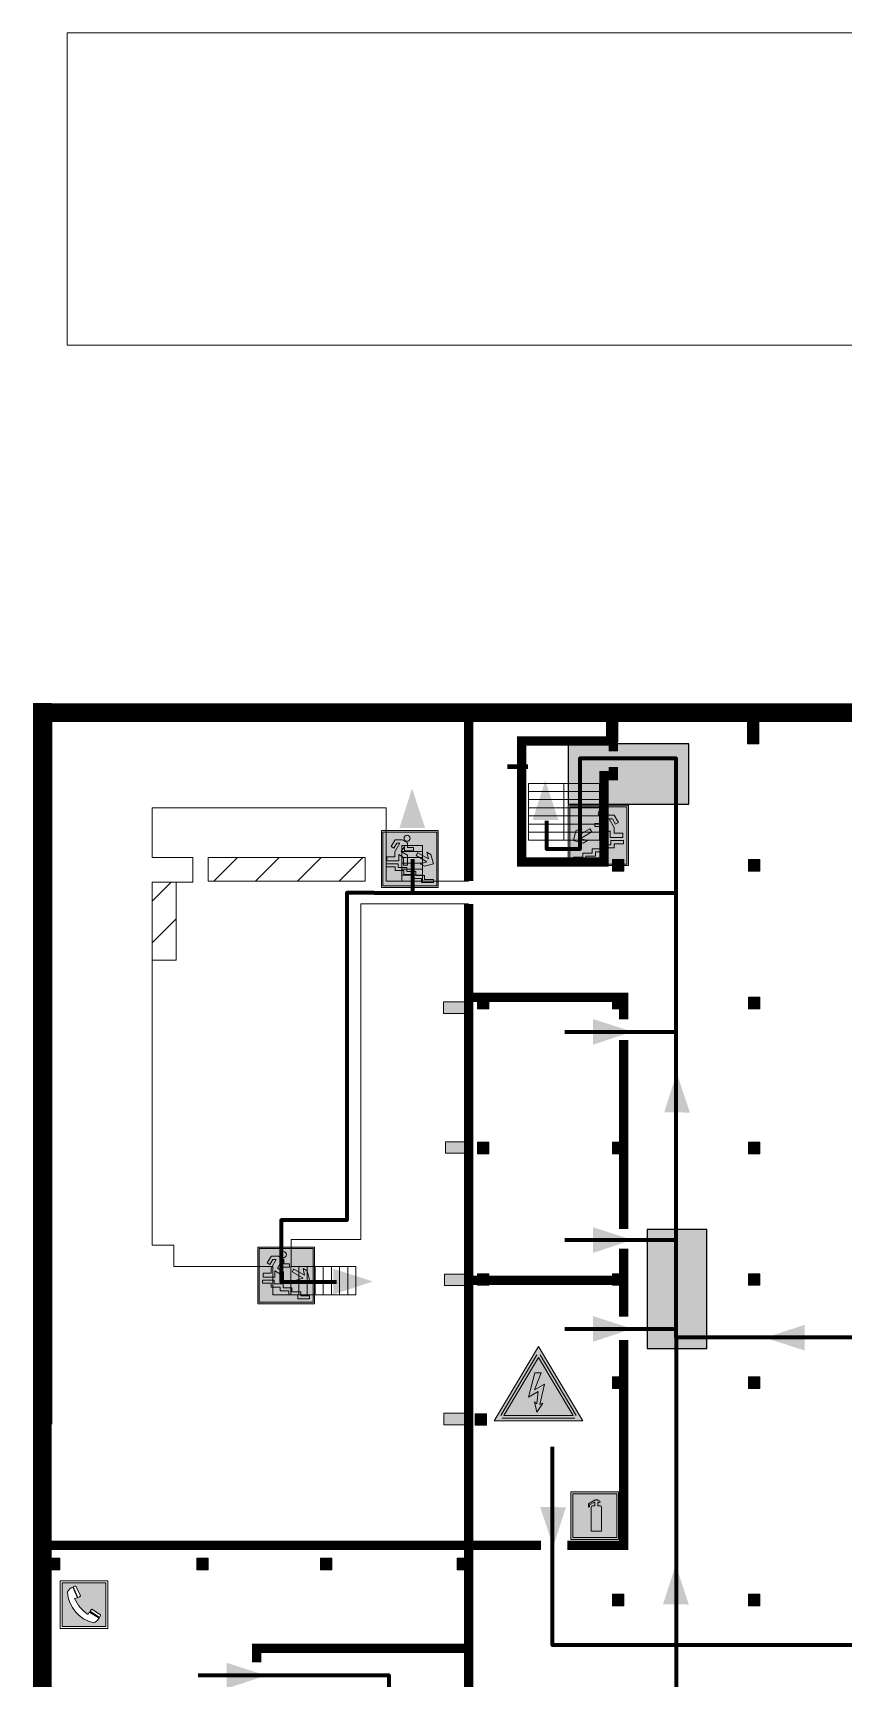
# Model space of a CAD drawing. Header units: millimetres. Extents: x 13810 to 67229, y 12374 to 21950.
# Drawn here: x 31038.7 to 31130.2, y 14346 to 14531.7 of the extents above; entities that cross this region are included whole.
import ezdxf

# ---------------------------------------------------------------- set-up
doc = ezdxf.new("R2010")
doc.units = ezdxf.units.MM
doc.layers.add('План_Штампы', color=7, linetype='Continuous')
picture_1 = doc.add_image_def('image1.jpg', size_in_pixel=(337, 105))

# ---------------------------------------------------------------- blocks, each defined once
blk = doc.blocks.new('A$C32E8229D')
at = {"true_color": 0xffffff}
blk.add_hatch(color=7, dxfattribs=at).paths.add_polyline_path([(0, 0), (0, -8), (16, -8), (16, 0)])
h = blk.add_hatch(color=126)
h.paths.add_polyline_path([(0.2, -0.2), (15.8, -0.2), (15.8, -7.8), (0.2, -7.8)])
h.paths.add_polyline_path([(13.49, -2.05), (12.08, -2.05), (11.37, -2.63, 0.162397), (11.29, -2.84), (11.29, -3.63), (10.35, -3.63), (10.35, -4.05), (11.68, -4.05), (11.68, -3.48), (12.26, -4.28), (11.29, -5.1), (11.29, -6.78), (11.85, -6.78), (11.85, -5.44), (12.8, -4.64), (12.8, -5.94), (14.46, -5.94), (14.46, -5.39), (13.45, -5.39), (13.45, -3.97), (12.46, -2.59), (13.15, -2.59), (13.69, -3.34), (14.18, -3)], flags=16)
h.paths.add_polyline_path([(10.74, -1.82, 1), (11.8, -1.82, 1)], flags=16)
h.paths.add_polyline_path([(9.39, -3.59), (5.99, -3.59), (6.56, -3.03), (5.91, -3.03), (5.1, -3.83), (5.91, -4.64), (6.56, -4.64), (5.99, -4.09), (9.39, -4.09)], flags=16)
h.paths.add_polyline_path([(4.29, -1.08), (1.72, -1.08), (1.72, -6.6), (4.29, -6.6)], flags=16)
at = {"color": 126}
blk.add_lwpolyline([(16, -8), (0, -8), (0, 0), (16, 0)], close=True, dxfattribs=at)
blk = doc.blocks.new('A$C3AD82952')
at = {"true_color": 0xf5f5ff}
h = blk.add_hatch(color=7, dxfattribs=at)
h.dxf.hatch_style = 1
h.paths.add_polyline_path([(8.21, 8.73, 0.414214), (7.89, 9.05), (7.22, 9.05), (7.22, 9.92), (7.59, 9.92, 1), (7.57, 10.36), (7.22, 10.36), (7.22, 10.6), (6.43, 10.6), (6.43, 10.36), (6.01, 10.36), (4.74, 9.59), (4.74, 8.69), (4.98, 8.73), (4.98, 9.26), (6.12, 9.91), (6.43, 9.91), (6.43, 9.05), (5.76, 9.05, 0.414214), (5.44, 8.73), (5.44, 2.2), (8.21, 2.2)], flags=0)
h.paths.add_polyline_path([(12.8, 12.8), (0, 12.8), (0, 0), (12.8, 0)])
h.paths.add_polyline_path([(0.51, 12.29), (12.29, 12.29), (12.29, 0.51), (0.51, 0.51)], flags=16)
h.paths.add_polyline_path([(4.74, 9.59), (6.01, 10.36), (6.43, 10.36), (6.43, 10.6), (7.22, 10.6), (7.22, 10.36), (7.59, 10.36, -0.94586), (7.59, 9.92), (7.22, 9.92), (7.22, 9.05), (7.89, 9.05, -0.414214), (8.21, 8.73), (8.21, 2.2), (5.44, 2.2), (5.44, 8.73, -0.414214), (5.76, 9.05), (6.43, 9.05), (6.43, 9.91), (6.12, 9.91), (4.98, 9.26), (4.98, 8.73), (4.74, 8.69)], flags=0)
h = blk.add_hatch(color=242)
h.dxf.hatch_style = 1
h.paths.add_polyline_path([(12.29, 12.29), (0.51, 12.29), (0.51, 0.51), (12.29, 0.51)])
h.paths.add_polyline_path([(4.74, 8.69), (4.74, 9.59), (6.01, 10.36), (6.43, 10.36), (6.43, 10.6), (7.22, 10.6), (7.22, 10.36), (7.59, 10.36, -0.94586), (7.59, 9.92), (7.22, 9.92), (7.22, 9.05), (7.89, 9.05, -0.414214), (8.21, 8.73), (8.21, 2.2), (5.44, 2.2), (5.44, 8.73, -0.414214), (5.76, 9.05), (6.43, 9.05), (6.43, 9.91), (6.12, 9.91), (4.98, 9.26), (4.98, 8.73)], flags=16)
h = blk.add_hatch(color=7, dxfattribs=at)
h.dxf.hatch_style = 1
h.paths.add_polyline_path([(8.21, 8.73, 0.414214), (7.89, 9.05), (7.22, 9.05), (7.22, 9.92), (7.59, 9.92, 1), (7.57, 10.36), (7.22, 10.36), (7.22, 10.6), (6.43, 10.6), (6.43, 10.36), (6.01, 10.36), (4.74, 9.59), (4.74, 8.69), (4.98, 8.73), (4.98, 9.26), (6.12, 9.91), (6.43, 9.91), (6.43, 9.05), (5.76, 9.05, 0.414214), (5.44, 8.73), (5.44, 2.2), (8.21, 2.2)])
at = {"color": 242, "lineweight": 5}
for p, q in [((0, 0), (0, 12.8)), ((0, 12.8), (12.8, 12.8)), ((6.01, 10.36), (4.74, 9.59)), ((4.74, 9.59), (4.74, 8.69)), ((4.98, 9.26), (6.12, 9.91)), ((4.98, 8.73), (4.98, 9.26)), ((5.76, 9.05), (6.43, 9.05)), ((6.01, 10.36), (6.43, 10.36)), ((6.12, 9.91), (6.43, 9.91)), ((7.22, 10.6), (6.43, 10.6)), ((6.43, 10.6), (6.43, 10.36)), ((6.43, 9.91), (6.43, 9.05)), ((7.22, 10.36), (7.22, 10.6)), ((7.59, 10.36), (7.22, 10.36)), ((7.22, 9.05), (7.22, 9.92)), ((7.59, 9.92), (7.22, 9.92)), ((7.89, 9.05), (7.22, 9.05)), ((12.8, 0), (12.8, 12.8)), ((4.74, 8.69), (4.98, 8.73)), ((5.44, 2.2), (5.44, 8.73)), ((8.21, 2.2), (8.21, 8.73)), ((0, 0), (12.8, 0)), ((5.44, 2.2), (8.21, 2.2))]:
    blk.add_line(p, q, dxfattribs=at)
blk.add_lwpolyline([(0.51, 12.29), (12.29, 12.29), (12.29, 0.51), (0.51, 0.51)], close=True, dxfattribs=at)
for centre, radius, start, end in [((5.76, 8.73), 0.32, 90, 180), ((7.58, 10.14), 0.223, 273.1875, 86.8125), ((7.89, 8.73), 0.32, 0, 90)]:
    blk.add_arc(centre, radius, start, end, dxfattribs=at)
blk = doc.blocks.new('A$C3E6D3DDE')
at = {"lineweight": 5}
h = blk.add_hatch(color=40, dxfattribs=at)
h.paths.add_polyline_path([(24.1, 1.45), (16.46, -11.35), (31.74, -11.35)])
h.paths.add_polyline_path([(24.09, -0.46), (30.03, -10.41), (18.14, -10.41)], flags=16)
h.paths.add_polyline_path([(24.54, -3.08), (23.41, -6.02), (25.13, -5.01), (24.33, -8.5), (24.82, -8.27), (23.79, -9.86), (23.4, -8.04), (23.8, -8.43), (24.04, -6.29), (22.39, -7.25), (23.44, -3.08)], flags=0)
h = blk.add_hatch(color=256, dxfattribs=at)
h.paths.add_polyline_path([(24.37, 0.03, 0.567511), (23.82, 0.03), (17.59, -10.4, 0.582454), (17.86, -10.88), (30.32, -10.88, 0.582149), (30.6, -10.4)])
h.paths.add_polyline_path([(24.09, -0.46), (18.14, -10.41), (30.03, -10.41)], flags=16)
h.paths.add_polyline_path([(24.54, -3.08), (23.41, -6.02), (25.13, -5.01), (24.33, -8.5), (24.82, -8.27), (23.79, -9.86), (23.4, -8.04), (23.8, -8.43), (24.04, -6.29), (22.39, -7.25), (23.44, -3.08)], flags=0)
h = blk.add_hatch(color=40, dxfattribs=at)
h.paths.add_polyline_path([(24.09, -0.46), (18.14, -10.41), (30.03, -10.41)])
h.paths.add_polyline_path([(24.82, -8.27), (23.79, -9.86), (23.4, -8.04), (23.8, -8.43), (24.04, -6.29), (22.39, -7.25), (23.44, -3.08), (24.54, -3.08), (23.41, -6.02), (25.13, -5.01), (24.33, -8.5)], flags=16)
at = {"color": 40, "lineweight": 5}
for p, q in [((16.46, -11.35), (24.1, 1.45)), ((24.1, 1.45), (31.74, -11.35))]:
    blk.add_line(p, q, dxfattribs=at)
at = {"lineweight": 5}
for p, q in [((17.59, -10.4), (23.82, 0.03)), ((24.37, 0.03), (30.6, -10.4)), ((18.14, -10.41), (24.09, -0.46)), ((24.09, -0.46), (30.03, -10.41)), ((23.44, -3.08), (22.39, -7.25)), ((23.41, -6.02), (24.54, -3.08)), ((25.13, -5.01), (23.41, -6.02)), ((24.54, -3.08), (23.44, -3.08)), ((24.33, -8.5), (25.13, -5.01)), ((22.39, -7.25), (24.04, -6.29)), ((23.8, -8.43), (23.4, -8.04)), ((23.4, -8.04), (23.79, -9.86)), ((23.79, -9.86), (24.82, -8.27)), ((24.04, -6.29), (23.8, -8.43)), ((24.82, -8.27), (24.33, -8.5)), ((17.86, -10.88), (30.32, -10.88)), ((18.14, -10.41), (30.03, -10.41))]:
    blk.add_line(p, q, dxfattribs=at)
at = {"color": 50, "lineweight": 5}
blk.add_line((31.74, -11.35), (16.46, -11.35), dxfattribs=at)
blk = doc.blocks.new('A$C456E1F9C')
at = {"lineweight": 5}
h = blk.add_hatch(color=242, dxfattribs=at)
h.paths.add_polyline_path([(0.51, -1.47), (0.51, -13.26), (12.29, -13.26), (12.29, -1.47)])
h.paths.add_polyline_path([(5.42, -4.95, -0.254479), (4.78, -5.4), (3.52, -2.53, -0.209735), (4.23, -2.4)], flags=16)
h.paths.add_polyline_path([(8.53, -8.6), (10.87, -10.17), (10.54, -10.76), (8.03, -9.13, -0.192251)], flags=16)
h.paths.add_polyline_path([(4.61, -5.49, 0.005518), (3.87, -5.72, 0.128647), (7.49, -10.01, 0.00809), (7.83, -9.33), (10.47, -10.97, -0.16736), (8.99, -12.25, -0.327862), (1.95, -3.95, -0.166952), (3.36, -2.62)], flags=16)
at = {"color": 242, "lineweight": 5}
for p, q in [((0, -13.77), (0, -0.97)), ((12.8, -0.97), (0, -0.97)), ((4.61, -5.49), (3.36, -2.62)), ((3.52, -2.53), (4.78, -5.4)), ((4.23, -2.4), (5.42, -4.95)), ((12.8, -13.77), (12.8, -0.97)), ((10.81, -10.12), (8.53, -8.6)), ((7.83, -9.33), (10.47, -10.97)), ((8.03, -9.13), (10.54, -10.76)), ((10.54, -10.76), (10.8, -10.3)), ((10.8, -10.3), (10.81, -10.12)), ((0, -13.77), (12.8, -13.77))]:
    blk.add_line(p, q, dxfattribs=at)
blk.add_lwpolyline([(0.51, -1.47), (12.29, -1.47), (12.29, -13.26), (0.51, -13.26)], close=True, dxfattribs=at)
for centre, radius, start, end in [((4.59, -5.34), 2.99, 114.2845, 152.1974), ((11.12, -3.31), 9.19, 183.9915, 256.6009), ((4.02, -3.27), 0.891, 76.3284, 123.7092), ((14.98, -39.1), 35.17, 107.1487, 108.4135), ((13.86, -0.94), 11.08, 205.5536, 234.8762), ((4.68, -4.59), 0.824, 276.9621, 334.0723), ((8.94, -9.5), 0.989, 114.4092, 157.9388), ((-13.31, 0.8), 23.44, 332.5487, 334.4027), ((7.87, -9.46), 3, 291.9291, 329.9329)]:
    blk.add_arc(centre, radius, start, end, dxfattribs=at)
blk = doc.blocks.new('A$C7B4425F7')
at = {"true_color": 0xffffff}
blk.add_hatch(color=7, dxfattribs=at).paths.add_polyline_path([(0, 0), (-16, 0), (-16, -8), (0, -8)])
h = blk.add_hatch(color=126)
h.paths.add_polyline_path([(-0.2, -0.2), (-15.8, -0.2), (-15.8, -7.8), (-0.2, -7.8)])
h.paths.add_polyline_path([(-11.76, -2.03), (-11.76, -3.66), (-11.17, -3.66, -0.568275), (-11.17, -6.18), (-12.58, -6.18), (-12.58, -2.03)], flags=16)
h.paths.add_polyline_path([(-13.33, -4.12, -0.495768), (-13.59, -6.18), (-15.03, -6.18), (-15.03, -2.03), (-13.59, -2.03, -0.487973)], flags=16)
h.paths.add_polyline_path([(-10.25, -2.03), (-9.48, -2.03), (-9.48, -6.18), (-10.25, -6.18)], flags=16)
h.paths.add_polyline_path([(-13.84, -3.69), (-14.24, -3.69), (-14.24, -3.03), (-13.9, -3.03, -0.692621)], flags=0)
h.paths.add_polyline_path([(-9.15, -2.03), (-8.4, -2.03), (-8.04, -3.07), (-7.68, -2.03), (-6.93, -2.03), (-7.64, -4.1), (-6.93, -6.18), (-7.68, -6.18), (-8.04, -5.14), (-8.4, -6.18), (-9.15, -6.18), (-8.44, -4.1)], flags=16)
h.paths.add_polyline_path([(-11.76, -4.46), (-11.42, -4.46, -0.692621), (-11.36, -5.12), (-11.76, -5.12)], flags=0)
h.paths.add_polyline_path([(-13.9, -5.2), (-14.24, -5.2), (-14.24, -4.55), (-13.84, -4.55, -0.708038)], flags=0)
edge = h.paths.add_edge_path(flags=16)
edge.add_ellipse((-5.51, -4.08), major_axis=(0, 2.05), ratio=0.586184, start_angle=0, end_angle=360)
edge = h.paths.add_edge_path(flags=0)
edge.add_ellipse((-5.51, -4.08), major_axis=(0, 1.14), ratio=0.454828, start_angle=0, end_angle=360)
h.paths.add_polyline_path([(-4.13, -4.96, 0.377264), (-3.48, -4.52, 0.0555), (-3.16, -2.03), (-1.66, -2.03), (-1.66, -4.96), (-0.96, -4.96), (-0.96, -7.01), (-1.75, -7.01), (-1.75, -6.18), (-3.3, -6.18), (-3.3, -7.02), (-4.13, -7.02)], flags=16)
h.paths.add_polyline_path([(-2.73, -2.91), (-2.28, -2.91), (-2.28, -4.96), (-3.05, -4.96, 0.079136)], flags=0)
at = {"color": 126}
blk.add_lwpolyline([(-16, -8), (0, -8), (0, 0), (-16, 0)], close=True, dxfattribs=at)
blk = doc.blocks.new('вниз 3')
at = {"lineweight": 0, "true_color": 0xffffff}
h = blk.add_hatch(color=7, dxfattribs=at)
h.dxf.hatch_style = 1
h.paths.add_polyline_path([(40997.5, -4475.69), (40997.25, -4475.28), (40995.76, -4476.15), (40995.97, -4475.23), (40995.39, -4475.56), (40995.05, -4476.83), (40996.33, -4477.17), (40996.91, -4476.83), (40996, -4476.55)], flags=0)
h.paths.add_polyline_path([(40999.81, -4473.95), (41000.22, -4473.95), (41000.64, -4474.67), (41001.03, -4474.43), (41000.46, -4473.49), (41000.42, -4473.49), (40999.43, -4473.49), (40998.68, -4473.92), (40998.68, -4474.57), (40997.88, -4474.57), (40997.88, -4475), (40999.14, -4475), (40999.14, -4474.43), (40999.14, -4474.38), (40999.59, -4475.15), (40998.72, -4475.67), (40998.72, -4477.06), (40999.24, -4477.06), (40999.24, -4475.96), (40999.95, -4475.56), (40999.95, -4476.43), (41001.61, -4476.43), (41001.61, -4475.88), (41000.47, -4475.88), (41000.47, -4475.12)], flags=0)
h.paths.add_polyline_path([(40999.2, -4473.24, 1), (40998.35, -4473.24, 1)], flags=0)
h.paths.add_polyline_path([(41000.46, -4477.26), (41001.69, -4477.26), (41001.69, -4476.84), (41000.03, -4476.84), (41000.03, -4477.39), (40998.78, -4477.39), (40998.78, -4477.95), (40997.53, -4477.95), (40997.53, -4478.5), (40996.29, -4478.5), (40996.29, -4479.06), (40995.05, -4479.06), (40995.05, -4479.48), (40995.29, -4479.48), (40996.72, -4479.48), (40996.72, -4478.92), (40997.97, -4478.92), (40997.97, -4478.36), (40999.2, -4478.36), (40999.2, -4477.81), (41000.46, -4477.81)], flags=0)
h.paths.add_polyline_path([(41002.37, -4472.17), (40994.37, -4472.17), (40994.37, -4480.17), (41002.37, -4480.17)])
h.paths.add_polyline_path([(41002.16, -4479.96), (40994.57, -4479.96), (40994.57, -4472.37), (41002.16, -4472.37)], flags=16)
h.paths.add_polyline_path([(41001.61, -4475.88), (41001.61, -4476.43), (40999.95, -4476.43), (40999.95, -4475.56), (40999.24, -4475.96), (40999.24, -4477.06), (40998.72, -4477.06), (40998.72, -4475.67), (40999.59, -4475.15), (40999.14, -4474.38), (40999.14, -4474.43), (40999.14, -4475), (40997.88, -4475), (40997.88, -4474.57), (40998.68, -4474.57), (40998.68, -4473.92), (40999.43, -4473.49), (41000.42, -4473.49), (41000.46, -4473.49), (41001.03, -4474.43), (41000.64, -4474.67), (41000.22, -4473.95), (40999.81, -4473.95), (41000.47, -4475.12), (41000.47, -4475.88)], flags=0)
h.paths.add_polyline_path([(41001.69, -4476.84), (41001.69, -4477.26), (41000.46, -4477.26), (41000.46, -4477.81), (40999.2, -4477.81), (40999.2, -4478.36), (40997.97, -4478.36), (40997.97, -4478.92), (40996.72, -4478.92), (40996.72, -4479.48), (40995.05, -4479.48), (40995.05, -4479.06), (40996.29, -4479.06), (40996.29, -4478.5), (40997.53, -4478.5), (40997.53, -4477.95), (40998.78, -4477.95), (40998.78, -4477.39), (41000.03, -4477.39), (41000.03, -4476.84)], flags=0)
h.paths.add_polyline_path([(40998.35, -4473.24, -1), (40999.2, -4473.24, -1)], flags=0)
h.paths.add_polyline_path([(40997.5, -4475.69), (40996, -4476.55), (40996.91, -4476.83), (40996.33, -4477.17), (40995.05, -4476.83), (40995.39, -4475.56), (40995.97, -4475.23), (40995.76, -4476.15), (40997.25, -4475.28)], flags=0)
at = {"lineweight": 0}
h = blk.add_hatch(color=126, dxfattribs=at)
h.dxf.hatch_style = 1
h.paths.add_polyline_path([(41002.16, -4472.37), (40994.57, -4472.37), (40994.57, -4479.96), (41002.16, -4479.96)])
h.paths.add_polyline_path([(40995.97, -4475.23), (40995.76, -4476.15), (40997.25, -4475.28), (40997.5, -4475.69), (40996, -4476.55), (40996.91, -4476.83), (40996.33, -4477.17), (40995.05, -4476.83), (40995.39, -4475.56)], flags=16)
h.paths.add_polyline_path([(40997.88, -4474.57), (40998.68, -4474.57), (40998.68, -4473.92), (40999.43, -4473.49), (41000.42, -4473.49), (41000.46, -4473.49), (41001.03, -4474.43), (41000.64, -4474.67), (41000.22, -4473.95), (40999.81, -4473.95), (41000.47, -4475.12), (41000.47, -4475.88), (41001.61, -4475.88), (41001.61, -4476.43), (40999.95, -4476.43), (40999.95, -4475.56), (40999.24, -4475.96), (40999.24, -4477.06), (40998.72, -4477.06), (40998.72, -4475.67), (40999.59, -4475.15), (40999.14, -4474.38), (40999.14, -4474.43), (40999.14, -4475), (40997.88, -4475)], flags=16)
h.paths.add_polyline_path([(40998.35, -4473.24, -1), (40999.2, -4473.24, -1)], flags=16)
h.paths.add_polyline_path([(40997.53, -4477.95), (40998.78, -4477.95), (40998.78, -4477.39), (41000.03, -4477.39), (41000.03, -4476.84), (41001.69, -4476.84), (41001.69, -4477.26), (41000.46, -4477.26), (41000.46, -4477.81), (40999.2, -4477.81), (40999.2, -4478.36), (40997.97, -4478.36), (40997.97, -4478.92), (40996.72, -4478.92), (40996.72, -4479.48), (40995.05, -4479.48), (40995.05, -4479.06), (40996.29, -4479.06), (40996.29, -4478.5), (40997.53, -4478.5)], flags=16)
at = {"lineweight": 0, "true_color": 0xffffff}
h = blk.add_hatch(color=7, dxfattribs=at)
h.dxf.hatch_style = 1
h.paths.add_polyline_path([(40999.2, -4473.24, 1), (40998.35, -4473.24, 1)])
h.paths.add_polyline_path([(40999.81, -4473.95), (41000.22, -4473.95), (41000.64, -4474.67), (41001.03, -4474.43), (41000.46, -4473.49), (41000.42, -4473.49), (40999.43, -4473.49), (40998.68, -4473.92), (40998.68, -4474.57), (40997.88, -4474.57), (40997.88, -4475), (40999.14, -4475), (40999.14, -4474.43), (40999.14, -4474.38), (40999.59, -4475.15), (40998.72, -4475.67), (40998.72, -4477.06), (40999.24, -4477.06), (40999.24, -4475.96), (40999.95, -4475.56), (40999.95, -4476.43), (41001.61, -4476.43), (41001.61, -4475.88), (41000.47, -4475.88), (41000.47, -4475.12)])
h.paths.add_polyline_path([(40999.2, -4477.81), (41000.46, -4477.81), (41000.46, -4477.26), (41001.69, -4477.26), (41001.69, -4476.84), (41000.03, -4476.84), (41000.03, -4477.39), (40998.78, -4477.39), (40998.78, -4477.95), (40997.53, -4477.95), (40997.53, -4478.5), (40996.29, -4478.5), (40996.29, -4479.06), (40995.05, -4479.06), (40995.05, -4479.48), (40995.29, -4479.48), (40996.72, -4479.48), (40996.72, -4478.92), (40997.97, -4478.92), (40997.97, -4478.36), (40999.2, -4478.36)])
h.paths.add_polyline_path([(40997.5, -4475.69), (40997.25, -4475.28), (40995.76, -4476.15), (40995.97, -4475.23), (40995.39, -4475.56), (40995.05, -4476.83), (40996.33, -4477.17), (40996.91, -4476.83), (40996, -4476.55)])
at = {"color": 126, "lineweight": 0}
for points in [[(40994.37, -4472.17), (41002.37, -4472.17), (41002.37, -4480.17), (40994.37, -4480.17)], [(40994.57, -4472.37), (41002.16, -4472.37), (41002.16, -4479.96), (40994.57, -4479.96)]]:
    blk.add_lwpolyline(points, close=True, dxfattribs=at)
for points in [[(40999.14, -4474.43), (40999.14, -4475), (40997.88, -4475), (40997.88, -4474.57), (40998.68, -4474.57), (40998.68, -4473.92), (40999.43, -4473.49), (41000.42, -4473.49), (41000.46, -4473.49), (41001.03, -4474.43), (41000.64, -4474.67), (41000.22, -4473.95), (40999.81, -4473.95), (41000.47, -4475.12), (41000.47, -4475.88), (41001.61, -4475.88), (41001.61, -4476.43), (40999.95, -4476.43), (40999.95, -4475.56), (40999.24, -4475.96), (40999.24, -4477.06), (40998.72, -4477.06), (40998.72, -4475.67), (40999.59, -4475.15), (40999.14, -4474.38), (40999.14, -4474.43)], [(40995.05, -4476.83), (40995.39, -4475.56), (40995.97, -4475.23), (40995.76, -4476.15), (40997.25, -4475.28), (40997.5, -4475.69), (40996, -4476.55), (40996.91, -4476.83), (40996.33, -4477.17), (40995.05, -4476.83)], [(40995.29, -4479.48), (40995.05, -4479.48), (40995.05, -4479.06), (40996.29, -4479.06), (40996.29, -4478.5), (40997.53, -4478.5), (40997.53, -4477.95), (40998.78, -4477.95), (40998.78, -4477.39), (41000.03, -4477.39), (41000.03, -4476.84), (41001.69, -4476.84), (41001.69, -4477.26), (41000.46, -4477.26), (41000.46, -4477.81), (40999.2, -4477.81), (40999.2, -4478.36), (40997.97, -4478.36), (40997.97, -4478.92), (40996.72, -4478.92), (40996.72, -4479.48), (40995.05, -4479.48)]]:
    blk.add_lwpolyline(points, dxfattribs=at)
blk.add_circle((40998.77, -4473.24), 0.426, dxfattribs=at)
blk = doc.blocks.new('вниз')
at = {"lineweight": 0, "true_color": 0xffffff}
h = blk.add_hatch(color=7, dxfattribs=at)
h.dxf.hatch_style = 1
h.paths.add_polyline_path([(40994.51, -4472.22), (40986.51, -4472.22), (40986.51, -4480.22), (40994.51, -4480.22)])
h.paths.add_polyline_path([(40994.31, -4472.42), (40994.31, -4480.01), (40986.71, -4480.01), (40986.71, -4472.42)], flags=16)
h.paths.add_polyline_path([(40988.43, -4473.53), (40989.43, -4473.53), (40990.19, -4473.96), (40990.19, -4474.6), (40991, -4474.6), (40991, -4475.06), (40989.73, -4475.06), (40989.73, -4474.46), (40989.3, -4475.18), (40990.17, -4475.7), (40990.17, -4477.11), (40989.63, -4477.11), (40989.63, -4476.01), (40988.94, -4475.59), (40988.94, -4476.46), (40988.94, -4476.46), (40987.47, -4476.46), (40987.26, -4476.46), (40987.26, -4475.92), (40988.4, -4475.92), (40988.4, -4475.2), (40989.1, -4473.99), (40988.66, -4473.99), (40988.24, -4474.7), (40987.86, -4474.47), (40988.41, -4473.56)], flags=0)
h.paths.add_polyline_path([(40990.55, -4473.29, -1), (40989.69, -4473.29, -1)], flags=0)
h.paths.add_polyline_path([(40988.85, -4476.89), (40988.85, -4477.43), (40990.1, -4477.43), (40990.1, -4477.99), (40991.34, -4477.99), (40991.34, -4478.54), (40992.59, -4478.54), (40992.59, -4479.09), (40993.83, -4479.09), (40993.83, -4479.52), (40992.17, -4479.52), (40992.17, -4478.97), (40990.91, -4478.97), (40990.91, -4478.41), (40989.68, -4478.41), (40989.68, -4477.86), (40988.43, -4477.86), (40988.43, -4477.31), (40987.6, -4477.31), (40987.18, -4477.31), (40987.18, -4476.89)], flags=0)
h.paths.add_polyline_path([(40991.61, -4475.33), (40993.12, -4476.2), (40992.9, -4475.27), (40993.48, -4475.6), (40993.83, -4476.88), (40992.56, -4477.22), (40991.97, -4476.88), (40992.9, -4476.61), (40991.38, -4475.74), (40991.58, -4475.39)], flags=0)
h.paths.add_polyline_path([(40990.19, -4473.96), (40989.43, -4473.53), (40988.43, -4473.53), (40988.41, -4473.56), (40987.86, -4474.47), (40988.24, -4474.7), (40988.66, -4473.99), (40989.1, -4473.99), (40988.4, -4475.2), (40988.4, -4475.92), (40987.26, -4475.92), (40987.26, -4476.46), (40987.47, -4476.46), (40988.94, -4476.46), (40988.94, -4476.27), (40988.94, -4475.59), (40989.63, -4476.01), (40989.63, -4477.11), (40990.17, -4477.11), (40990.17, -4475.7), (40989.3, -4475.18), (40989.73, -4474.46), (40989.73, -4475.06), (40991, -4475.06), (40991, -4474.6), (40990.19, -4474.6)], flags=0)
h.paths.add_polyline_path([(40990.55, -4473.29, 1), (40989.69, -4473.29, 1)], flags=0)
h.paths.add_polyline_path([(40991.61, -4475.33), (40991.58, -4475.39), (40991.38, -4475.74), (40992.9, -4476.61), (40991.97, -4476.88), (40992.56, -4477.22), (40993.83, -4476.88), (40993.48, -4475.6), (40992.9, -4475.27), (40993.12, -4476.2)], flags=0)
h.paths.add_polyline_path([(40990.1, -4477.43), (40988.85, -4477.43), (40988.85, -4476.89), (40987.18, -4476.89), (40987.18, -4477.31), (40987.6, -4477.31), (40988.43, -4477.31), (40988.43, -4477.86), (40989.68, -4477.86), (40989.68, -4478.41), (40990.91, -4478.41), (40990.91, -4478.97), (40992.17, -4478.97), (40992.17, -4479.52), (40993.83, -4479.52), (40993.83, -4479.09), (40992.59, -4479.09), (40992.59, -4478.54), (40991.34, -4478.54), (40991.34, -4477.99), (40990.1, -4477.99)], flags=0)
at = {"lineweight": 0}
h = blk.add_hatch(color=126, dxfattribs=at)
h.dxf.hatch_style = 1
h.paths.add_polyline_path([(40994.31, -4472.42), (40986.71, -4472.42), (40986.71, -4480.01), (40994.31, -4480.01)])
h.paths.add_polyline_path([(40988.43, -4473.53), (40989.43, -4473.53), (40990.19, -4473.96), (40990.19, -4474.6), (40991, -4474.6), (40991, -4475.06), (40989.73, -4475.06), (40989.73, -4474.46), (40989.3, -4475.18), (40990.17, -4475.7), (40990.17, -4477.11), (40989.63, -4477.11), (40989.63, -4476.01), (40988.94, -4475.59), (40988.94, -4476.46), (40988.94, -4476.46), (40987.47, -4476.46), (40987.26, -4476.46), (40987.26, -4475.92), (40988.4, -4475.92), (40988.4, -4475.2), (40989.1, -4473.99), (40988.66, -4473.99), (40988.24, -4474.7), (40987.86, -4474.47), (40988.41, -4473.56)], flags=16)
h.paths.add_polyline_path([(40990.55, -4473.29, -1), (40989.69, -4473.29, -1)], flags=16)
h.paths.add_polyline_path([(40988.85, -4476.89), (40988.85, -4477.43), (40990.1, -4477.43), (40990.1, -4477.99), (40991.34, -4477.99), (40991.34, -4478.54), (40992.59, -4478.54), (40992.59, -4479.09), (40993.83, -4479.09), (40993.83, -4479.52), (40992.17, -4479.52), (40992.17, -4478.97), (40990.91, -4478.97), (40990.91, -4478.41), (40989.68, -4478.41), (40989.68, -4477.86), (40988.43, -4477.86), (40988.43, -4477.31), (40987.6, -4477.31), (40987.18, -4477.31), (40987.18, -4476.89)], flags=16)
h.paths.add_polyline_path([(40991.61, -4475.33), (40993.12, -4476.2), (40992.9, -4475.27), (40993.48, -4475.6), (40993.83, -4476.88), (40992.56, -4477.22), (40991.97, -4476.88), (40992.9, -4476.61), (40991.38, -4475.74), (40991.58, -4475.39)], flags=16)
at = {"lineweight": 0, "true_color": 0xffffff}
h = blk.add_hatch(color=7, dxfattribs=at)
h.dxf.hatch_style = 1
h.paths.add_polyline_path([(40989.73, -4474.46), (40989.73, -4475.06), (40991, -4475.06), (40991, -4474.6), (40990.19, -4474.6), (40990.19, -4473.96), (40989.43, -4473.53), (40988.43, -4473.53), (40988.41, -4473.56), (40987.86, -4474.47), (40988.24, -4474.7), (40988.66, -4473.99), (40989.1, -4473.99), (40988.4, -4475.2), (40988.4, -4475.92), (40987.26, -4475.92), (40987.26, -4476.46), (40987.47, -4476.46), (40988.94, -4476.46), (40988.94, -4475.59), (40989.63, -4476.01), (40989.63, -4477.11), (40990.17, -4477.11), (40990.17, -4475.7), (40989.3, -4475.18)])
h.paths.add_polyline_path([(40989.69, -4473.29, 1), (40990.55, -4473.29, 1)])
h.paths.add_polyline_path([(40991.61, -4475.33), (40991.58, -4475.39), (40991.38, -4475.74), (40992.9, -4476.61), (40991.97, -4476.88), (40992.56, -4477.22), (40993.83, -4476.88), (40993.48, -4475.6), (40992.9, -4475.27), (40993.12, -4476.2)])
h.paths.add_polyline_path([(40990.1, -4477.43), (40988.85, -4477.43), (40988.85, -4476.89), (40987.18, -4476.89), (40987.18, -4477.31), (40987.6, -4477.31), (40988.43, -4477.31), (40988.43, -4477.86), (40989.68, -4477.86), (40989.68, -4478.41), (40990.91, -4478.41), (40990.91, -4478.97), (40992.17, -4478.97), (40992.17, -4479.52), (40993.83, -4479.52), (40993.83, -4479.09), (40992.59, -4479.09), (40992.59, -4478.54), (40991.34, -4478.54), (40991.34, -4477.99), (40990.1, -4477.99)])
at = {"color": 126, "lineweight": 0}
for points in [[(40986.51, -4472.22), (40994.51, -4472.22), (40994.51, -4480.22), (40986.51, -4480.22)], [(40986.71, -4472.42), (40994.31, -4472.42), (40994.31, -4480.01), (40986.71, -4480.01)]]:
    blk.add_lwpolyline(points, close=True, dxfattribs=at)
for points in [[(40987.47, -4476.46), (40987.26, -4476.46), (40987.26, -4475.92), (40988.4, -4475.92), (40988.4, -4475.2), (40989.1, -4473.99), (40988.66, -4473.99), (40988.24, -4474.7), (40987.86, -4474.47), (40988.41, -4473.56), (40988.43, -4473.53), (40989.43, -4473.53), (40990.19, -4473.96), (40990.19, -4474.6), (40991, -4474.6), (40991, -4475.06), (40989.73, -4475.06), (40989.73, -4474.46), (40989.3, -4475.18), (40990.17, -4475.7), (40990.17, -4477.11), (40989.63, -4477.11), (40989.63, -4476.01), (40988.94, -4475.59), (40988.94, -4476.46)], [(40991.58, -4475.39), (40991.38, -4475.74), (40992.9, -4476.61), (40991.97, -4476.88), (40992.56, -4477.22), (40993.83, -4476.88), (40993.48, -4475.6), (40992.9, -4475.27), (40993.12, -4476.2), (40991.61, -4475.33), (40991.58, -4475.39)], [(40987.6, -4477.31), (40987.18, -4477.31), (40987.18, -4476.89), (40988.85, -4476.89), (40988.85, -4477.43), (40990.1, -4477.43), (40990.1, -4477.99), (40991.34, -4477.99), (40991.34, -4478.54), (40992.59, -4478.54), (40992.59, -4479.09), (40993.83, -4479.09), (40993.83, -4479.52), (40992.17, -4479.52), (40992.17, -4478.97), (40990.91, -4478.97), (40990.91, -4478.41), (40989.68, -4478.41), (40989.68, -4477.86), (40988.43, -4477.86), (40988.43, -4477.31), (40987.6, -4477.31)], [(40987.47, -4476.46), (40988.94, -4476.46), (40988.94, -4476.27)]]:
    blk.add_lwpolyline(points, dxfattribs=at)
blk.add_circle((40990.12, -4473.29), 0.432, dxfattribs=at)

msp = doc.modelspace()

# ---------------------------------------------------------------- hatches: boundary and pattern name
at = {"lineweight": 0}
h = msp.add_hatch(color=256, dxfattribs=at)
h.dxf.hatch_style = 1
h.paths.add_polyline_path([(31103.46, 14454.3), (31103.46, 14453.01), (31104.74, 14453.01), (31104.74, 14454.3)])
h = msp.add_hatch(color=256, dxfattribs=at)
h.dxf.hatch_style = 1
h.paths.add_polyline_path([(31103.46, 14453.01), (31103.46, 14451.72), (31104.74, 14451.72), (31104.74, 14453.01)])
h = msp.add_hatch(color=256, dxfattribs=at)
h.dxf.hatch_style = 1
h.paths.add_polyline_path([(31119.35, 14454.04), (31119.35, 14452.75), (31120.64, 14452.75), (31120.64, 14454.04)])
h = msp.add_hatch(color=256, dxfattribs=at)
h.dxf.hatch_style = 1
h.paths.add_polyline_path([(31119.35, 14452.75), (31119.35, 14451.46), (31120.64, 14451.46), (31120.64, 14452.75)])
at = {"lineweight": 0, "true_color": 0x000000}
h = msp.add_hatch(dxfattribs=at)
h.set_pattern_fill('ANSI31', color=18, scale=1.05, angle=180)
h.set_pattern_definition([(225, (48204.692, 22633.135), (2.35731723, -2.35731723), [])])
h.paths.add_polyline_path([(31058.5, 14438.64), (31058.5, 14435.97), (31076.21, 14435.97), (31076.21, 14438.64)])
h.paths.add_polyline_path([(31052.17, 14427.05), (31054.9, 14427.05), (31054.9, 14435.85), (31052.17, 14435.85)])
at = {"lineweight": 0}
h = msp.add_hatch(color=256, dxfattribs=at)
h.dxf.hatch_style = 1
h.paths.add_polyline_path([(31104.13, 14438.38), (31104.13, 14437.09), (31105.41, 14437.09), (31105.41, 14438.38)])
h = msp.add_hatch(color=256, dxfattribs=at)
h.dxf.hatch_style = 1
h.paths.add_polyline_path([(31119.48, 14438.38), (31119.48, 14437.09), (31120.76, 14437.09), (31120.76, 14438.38)])
h = msp.add_hatch(color=256, dxfattribs=at)
h.dxf.hatch_style = 1
h.paths.add_polyline_path([(31085.08, 14422.33), (31085.08, 14421.04), (31087.93, 14421.04), (31087.93, 14422.33)])
h = msp.add_hatch(color=256, dxfattribs=at)
h.dxf.hatch_style = 1
h.paths.add_polyline_path([(31088.89, 14422.85), (31088.89, 14421.55), (31090.17, 14421.55), (31090.17, 14422.85)])
h = msp.add_hatch(color=256, dxfattribs=at)
h.dxf.hatch_style = 1
h.paths.add_polyline_path([(31104.13, 14422.85), (31104.13, 14421.55), (31105.41, 14421.55), (31105.41, 14422.85)])
h = msp.add_hatch(color=256, dxfattribs=at)
h.dxf.hatch_style = 1
h.paths.add_polyline_path([(31119.48, 14422.85), (31119.48, 14421.55), (31120.76, 14421.55), (31120.76, 14422.85)])
h = msp.add_hatch(color=256, dxfattribs=at)
h.dxf.hatch_style = 1
h.paths.add_polyline_path([(31085.29, 14406.54), (31085.29, 14405.25), (31088.14, 14405.25), (31088.14, 14406.54)])
h = msp.add_hatch(color=256, dxfattribs=at)
h.dxf.hatch_style = 1
h.paths.add_polyline_path([(31088.89, 14406.49), (31088.89, 14405.2), (31090.17, 14405.2), (31090.17, 14406.49)])
h = msp.add_hatch(color=256, dxfattribs=at)
h.dxf.hatch_style = 1
h.paths.add_polyline_path([(31104.13, 14406.49), (31104.13, 14405.2), (31105.41, 14405.2), (31105.41, 14406.49)])
h = msp.add_hatch(color=256, dxfattribs=at)
h.dxf.hatch_style = 1
h.paths.add_polyline_path([(31119.48, 14406.49), (31119.48, 14405.2), (31120.76, 14405.2), (31120.76, 14406.49)])
h = msp.add_hatch(color=256, dxfattribs=at)
h.dxf.hatch_style = 1
h.paths.add_polyline_path([(31085.16, 14391.63), (31085.16, 14390.33), (31088.01, 14390.33), (31088.01, 14391.63)])
h = msp.add_hatch(color=256, dxfattribs=at)
h.dxf.hatch_style = 1
h.paths.add_polyline_path([(31088.89, 14391.65), (31088.89, 14390.36), (31090.17, 14390.36), (31090.17, 14391.65)])
h = msp.add_hatch(color=256, dxfattribs=at)
h.dxf.hatch_style = 1
h.paths.add_polyline_path([(31104.13, 14391.65), (31104.13, 14390.36), (31105.41, 14390.36), (31105.41, 14391.65)])
h = msp.add_hatch(color=256, dxfattribs=at)
h.dxf.hatch_style = 1
h.paths.add_polyline_path([(31119.48, 14391.65), (31119.48, 14390.36), (31120.76, 14390.36), (31120.76, 14391.65)])
h = msp.add_hatch(color=256, dxfattribs=at)
h.dxf.hatch_style = 1
h.paths.add_polyline_path([(31104.13, 14380.02), (31104.13, 14378.73), (31105.41, 14378.73), (31105.41, 14380.02)])
h = msp.add_hatch(color=256, dxfattribs=at)
h.dxf.hatch_style = 1
h.paths.add_polyline_path([(31119.48, 14380.02), (31119.48, 14378.73), (31120.76, 14378.73), (31120.76, 14380.02)])
h = msp.add_hatch(color=256, dxfattribs=at)
h.dxf.hatch_style = 1
h.paths.add_polyline_path([(31085.1, 14375.91), (31085.1, 14374.61), (31087.95, 14374.61), (31087.95, 14375.91)])
h = msp.add_hatch(color=256, dxfattribs=at)
h.dxf.hatch_style = 1
h.paths.add_polyline_path([(31088.64, 14375.85), (31088.64, 14374.56), (31089.92, 14374.56), (31089.92, 14375.85)])
h = msp.add_hatch(color=256, dxfattribs=at)
h.dxf.hatch_style = 1
h.paths.add_polyline_path([(31040.47, 14359.55), (31040.47, 14358.26), (31041.75, 14358.26), (31041.75, 14359.55)])
h = msp.add_hatch(color=256, dxfattribs=at)
h.dxf.hatch_style = 1
h.paths.add_polyline_path([(31057.22, 14359.55), (31057.22, 14358.26), (31058.5, 14358.26), (31058.5, 14359.55)])
h = msp.add_hatch(color=256, dxfattribs=at)
h.dxf.hatch_style = 1
h.paths.add_polyline_path([(31071.19, 14359.55), (31071.19, 14358.26), (31072.47, 14358.26), (31072.47, 14359.55)])
h = msp.add_hatch(color=256, dxfattribs=at)
h.dxf.hatch_style = 1
h.paths.add_polyline_path([(31086.62, 14359.55), (31086.62, 14358.26), (31087.9, 14358.26), (31087.9, 14359.55)])
h = msp.add_hatch(color=256, dxfattribs=at)
h.dxf.hatch_style = 1
h.paths.add_polyline_path([(31104.13, 14355.49), (31104.13, 14354.2), (31105.41, 14354.2), (31105.41, 14355.49)])
h = msp.add_hatch(color=256, dxfattribs=at)
h.dxf.hatch_style = 1
h.paths.add_polyline_path([(31119.48, 14355.49), (31119.48, 14354.2), (31120.76, 14354.2), (31120.76, 14355.49)])

# ---------------------------------------------------------------- linework, layer by layer
for points, const_width in [([(31039.78, 14456.04), (31039.78, 14278.87), (31107.1, 14278.87)], 2.1), ([(31110.33, 14454.96), (31039.98, 14454.96)], 2.1), ([(31040.41, 14408.64), (31040.41, 14454.79)], 1.05), ([(31593.1, 14279.16), (31593.17, 14279.16), (31593.17, 14454.96), (31110.33, 14454.96)], 2.1), ([(31094.58, 14448.88), (31092.25, 14448.88)], 0.525), ([(31040.41, 14374.66), (31040.41, 14409.03)], 1.05)]:
    msp.add_lwpolyline(points, dxfattribs=dict(at, const_width=const_width))
at = {"lineweight": 100, "const_width": 1.05}
for points in [[(31087.9, 14435.97), (31087.9, 14455.32)], [(31104.22, 14448.82), (31104.22, 14447.86), (31103.17, 14447.86), (31103.17, 14438.13), (31093.87, 14438.13), (31093.87, 14451.77), (31104.22, 14451.77), (31104.22, 14450.61)], [(31087.9, 14344.72), (31087.9, 14433.38)], [(31087.9, 14422.85), (31105.41, 14422.85), (31105.41, 14420.36)], [(31105.41, 14418.04), (31105.41, 14396.71)], [(31105.41, 14394.49), (31105.41, 14386.8)], [(31105.39, 14390.91), (31088.17, 14390.91)], [(31105.41, 14384.18), (31105.41, 14361.03), (31099.04, 14361.03)], [(31087.9, 14361.03), (31039.62, 14361.03)], [(31087.9, 14361.03), (31096.06, 14361.03)], [(31087.88, 14349.41), (31063.99, 14349.41), (31063.99, 14347.82)]]:
    msp.add_lwpolyline(points, dxfattribs=at)
at = {"lineweight": 0}
for points in [[(31104.74, 14453.01), (31103.46, 14453.01), (31103.46, 14454.3), (31104.74, 14454.3)], [(31104.74, 14451.72), (31103.46, 14451.72), (31103.46, 14453.01), (31104.74, 14453.01)], [(31120.64, 14452.75), (31119.35, 14452.75), (31119.35, 14454.04), (31120.64, 14454.04)], [(31120.64, 14451.46), (31119.35, 14451.46), (31119.35, 14452.75), (31120.64, 14452.75)], [(31098.65, 14446.98), (31094.64, 14446.98), (31094.64, 14446.06), (31098.65, 14446.06)], [(31098.65, 14446.06), (31094.64, 14446.06), (31094.64, 14445.15), (31098.65, 14445.15)], [(31098.65, 14445.15), (31094.64, 14445.15), (31094.64, 14444.23), (31098.65, 14444.23)], [(31102.65, 14446.98), (31098.65, 14446.98), (31098.65, 14446.06), (31102.65, 14446.06)], [(31102.65, 14446.06), (31098.65, 14446.06), (31098.65, 14445.15), (31102.65, 14445.15)], [(31102.65, 14445.15), (31098.65, 14445.15), (31098.65, 14444.23), (31102.65, 14444.23)], [(31098.65, 14444.23), (31094.64, 14444.23), (31094.64, 14443.31), (31098.65, 14443.31)], [(31098.65, 14443.31), (31094.64, 14443.31), (31094.64, 14442.4), (31098.65, 14442.4)], [(31102.65, 14444.23), (31098.65, 14444.23), (31098.65, 14443.31), (31102.65, 14443.31)], [(31102.65, 14443.31), (31098.65, 14443.31), (31098.65, 14442.4), (31102.65, 14442.4)], [(31098.65, 14442.4), (31094.64, 14442.4), (31094.64, 14441.48), (31098.65, 14441.48)], [(31098.65, 14441.48), (31094.64, 14441.48), (31094.64, 14440.57), (31098.65, 14440.57)], [(31102.65, 14442.4), (31098.65, 14442.4), (31098.65, 14441.48), (31102.65, 14441.48)], [(31102.65, 14441.48), (31098.65, 14441.48), (31098.65, 14440.57), (31102.65, 14440.57)], [(31082.69, 14439.98), (31080.37, 14439.98), (31080.37, 14439.31), (31082.69, 14439.31)], [(31058.5, 14438.64), (31076.21, 14438.64), (31076.21, 14435.97), (31058.5, 14435.97)], [(31082.69, 14439.31), (31080.37, 14439.31), (31080.37, 14438.64), (31082.69, 14438.64)], [(31082.69, 14438.64), (31080.37, 14438.64), (31080.37, 14437.98), (31082.69, 14437.98)], [(31082.69, 14437.98), (31080.37, 14437.98), (31080.37, 14437.31), (31082.69, 14437.31)], [(31105.41, 14437.09), (31104.13, 14437.09), (31104.13, 14438.38), (31105.41, 14438.38)], [(31120.76, 14437.09), (31119.48, 14437.09), (31119.48, 14438.38), (31120.76, 14438.38)], [(31082.69, 14437.31), (31080.37, 14437.31), (31080.37, 14436.64), (31082.69, 14436.64)], [(31082.69, 14436.64), (31080.37, 14436.64), (31080.37, 14435.97), (31082.69, 14435.97)], [(31052.17, 14435.85), (31054.9, 14435.85), (31054.9, 14427.05), (31052.17, 14427.05)], [(31087.93, 14421.04), (31085.08, 14421.04), (31085.08, 14422.33), (31087.93, 14422.33)], [(31090.17, 14421.55), (31088.89, 14421.55), (31088.89, 14422.85), (31090.17, 14422.85)], [(31105.41, 14421.55), (31104.13, 14421.55), (31104.13, 14422.85), (31105.41, 14422.85)], [(31120.76, 14421.55), (31119.48, 14421.55), (31119.48, 14422.85), (31120.76, 14422.85)], [(31088.14, 14405.25), (31085.29, 14405.25), (31085.29, 14406.54), (31088.14, 14406.54)], [(31090.17, 14405.2), (31088.89, 14405.2), (31088.89, 14406.49), (31090.17, 14406.49)], [(31105.41, 14405.2), (31104.13, 14405.2), (31104.13, 14406.49), (31105.41, 14406.49)], [(31120.76, 14405.2), (31119.48, 14405.2), (31119.48, 14406.49), (31120.76, 14406.49)], [(31068.74, 14392.46), (31067.82, 14392.46), (31067.82, 14389.28), (31068.74, 14389.28)], [(31069.66, 14392.46), (31068.74, 14392.46), (31068.74, 14389.28), (31069.66, 14389.28)], [(31070.58, 14392.46), (31069.66, 14392.46), (31069.66, 14389.28), (31070.58, 14389.28)], [(31071.5, 14392.46), (31070.58, 14392.46), (31070.58, 14389.28), (31071.5, 14389.28)], [(31072.42, 14392.46), (31071.5, 14392.46), (31071.5, 14389.28), (31072.42, 14389.28)], [(31073.34, 14392.46), (31072.42, 14392.46), (31072.42, 14389.28), (31073.34, 14389.28)], [(31074.26, 14392.46), (31073.34, 14392.46), (31073.34, 14389.28), (31074.26, 14389.28)], [(31075.18, 14392.46), (31074.26, 14392.46), (31074.26, 14389.28), (31075.18, 14389.28)], [(31088.01, 14390.33), (31085.16, 14390.33), (31085.16, 14391.63), (31088.01, 14391.63)], [(31090.17, 14390.36), (31088.89, 14390.36), (31088.89, 14391.65), (31090.17, 14391.65)], [(31105.41, 14390.36), (31104.13, 14390.36), (31104.13, 14391.65), (31105.41, 14391.65)], [(31120.76, 14390.36), (31119.48, 14390.36), (31119.48, 14391.65), (31120.76, 14391.65)], [(31105.41, 14378.73), (31104.13, 14378.73), (31104.13, 14380.02), (31105.41, 14380.02)], [(31120.76, 14378.73), (31119.48, 14378.73), (31119.48, 14380.02), (31120.76, 14380.02)], [(31087.95, 14374.61), (31085.1, 14374.61), (31085.1, 14375.91), (31087.95, 14375.91)], [(31089.92, 14374.56), (31088.64, 14374.56), (31088.64, 14375.85), (31089.92, 14375.85)], [(31041.75, 14358.26), (31040.47, 14358.26), (31040.47, 14359.55), (31041.75, 14359.55)], [(31058.5, 14358.26), (31057.22, 14358.26), (31057.22, 14359.55), (31058.5, 14359.55)], [(31072.47, 14358.26), (31071.19, 14358.26), (31071.19, 14359.55), (31072.47, 14359.55)], [(31087.9, 14358.26), (31086.62, 14358.26), (31086.62, 14359.55), (31087.9, 14359.55)], [(31105.41, 14354.2), (31104.13, 14354.2), (31104.13, 14355.49), (31105.41, 14355.49)], [(31120.76, 14354.2), (31119.48, 14354.2), (31119.48, 14355.49), (31120.76, 14355.49)]]:
    msp.add_lwpolyline(points, close=True, dxfattribs=at)
at = {"color": 126, "lineweight": 100, "true_color": 0x008754}
for points in [[(31568.54, 14449.97), (31573.16, 14449.97), (31573.16, 14445.39), (31563.41, 14445.39), (31563.41, 14428.07), (31583.79, 14428.07), (31583.79, 14349.75), (31111.32, 14349.75), (31111.32, 14306.94), (31100.51, 14298.41), (31100.51, 14281.93), (31090.13, 14281.93), (31090.13, 14293.54), (31094.05, 14293.54), (31094.05, 14289.45)], [(31111.32, 14435.43), (31111.32, 14449.79), (31100.43, 14449.79), (31100.43, 14439.57), (31096.71, 14439.57), (31096.71, 14442.76)], [(31081.62, 14434.62), (31081.62, 14438.43)], [(31077.23, 14434.62), (31074.16, 14434.62), (31074.16, 14397.72), (31066.73, 14397.72), (31066.73, 14390.76), (31072.97, 14390.76)], [(31077.23, 14434.62), (31077.23, 14434.62), (31111.32, 14434.62)], [(31111.32, 14384.47), (31111.32, 14435.43)], [(31098.77, 14418.96), (31111.32, 14418.96)], [(31098.77, 14395.47), (31111.32, 14395.47)], [(31098.77, 14385.44), (31111.32, 14385.44)], [(31583.79, 14384.47), (31111.32, 14384.47), (31111.32, 14349.75)], [(31111.32, 14349.75), (31097.37, 14349.75), (31097.37, 14372.12)], [(31057.37, 14346.36), (31078.89, 14346.36), (31078.89, 14331.79), (31049.68, 14331.79), (31059.79, 14331.79), (31059.79, 14339.56)]]:
    msp.add_lwpolyline(points, dxfattribs=at)
at = {"lineweight": 0}
msp.add_lwpolyline([(31087.9, 14435.97), (31078.59, 14435.97), (31078.59, 14444.22), (31052.17, 14444.22), (31052.17, 14438.64), (31056.78, 14438.64), (31056.78, 14435.85), (31052.17, 14435.85), (31052.17, 14394.9), (31054.63, 14394.9), (31054.63, 14392.46), (31065.8, 14392.46), (31065.8, 14389.28), (31075.18, 14389.28), (31075.18, 14392.46), (31067.88, 14392.46), (31067.88, 14395.51), (31075.75, 14395.51), (31075.75, 14433.38), (31087.9, 14433.38)], dxfattribs=at)
at = {"layer": 'План_Штампы', "color": 126, "true_color": 0x008754}
for points in [[(31098.02, 14442.84), (31095.12, 14442.84), (31096.55, 14447.3)], [(31082.99, 14441.94), (31080.09, 14441.95), (31081.52, 14446.41)], [(31101.92, 14417.5), (31101.92, 14420.4), (31106.38, 14418.97)], [(31112.86, 14409.85), (31109.96, 14409.86), (31111.39, 14414.32)], [(31101.92, 14394.01), (31101.92, 14396.91), (31106.38, 14395.48)], [(31072.62, 14389.31), (31072.62, 14392.22), (31077.08, 14390.79)], [(31101.92, 14383.98), (31101.92, 14386.89), (31106.38, 14385.45)], [(31125.83, 14385.9), (31125.83, 14382.99), (31121.37, 14384.43)], [(31095.98, 14365.33), (31098.88, 14365.32), (31097.45, 14360.86)], [(31112.74, 14354.34), (31109.83, 14354.35), (31111.27, 14358.81)], [(31060.58, 14344.86), (31060.59, 14347.76), (31065.05, 14346.33)]]:
    msp.add_solid(points, dxfattribs=at)

# ---------------------------------------------------------------- block references
at = {"color": 126, "true_color": 0x008754}
for name, p, xscale, yscale, zscale in [('вниз 3', (-3766.57, 18248.09), 0.8505000000000001, 0.8505000000000001, 0.8505000000000001), ('вниз', (-1711.14, 18019.43), 0.8, 0.8, 0.8), ('вниз', (-1725.11, 17972.45), 0.8, 0.8, 0.8)]:
    msp.add_blockref(name, p, dxfattribs=dict(at, xscale=xscale, yscale=yscale, zscale=zscale))
for name, p, xscale, yscale, zscale in [('A$C3E6D3DDE', (31079.97, 14382.5), 0.65625, 0.65625, 0.65625), ('A$C3AD82952', (31099.45, 14361.68), 0.42, 0.42, 0.42), ('A$C456E1F9C', (31041.81, 14357.41), 0.42, 0.42, 0.42)]:
    msp.add_blockref(name, p, dxfattribs=dict(xscale=xscale, yscale=yscale, zscale=zscale))
at = {"layer": 'План_Штампы', "xscale": 0.8505000000000001, "yscale": 0.8505000000000001, "zscale": 0.8505000000000001}
msp.add_blockref('A$C7B4425F7', (31112.75, 14451.44), dxfattribs=at)
at = {"layer": 'План_Штампы', "color": 126, "true_color": 0x008754, "xscale": -0.8400000000000001, "yscale": 0.8400000000000001, "zscale": 0.8400000000000001, "rotation": 90}
msp.add_blockref('A$C32E8229D', (31108.04, 14396.65), dxfattribs=at)

# ---------------------------------------------------------------- pictures from other files: only their frames are drawn
at = {"color": 7, "lineweight": 0, "true_color": 0xf5f5ff}
image = msp.add_image(picture_1, insert=(31042.58, 14496.42), size_in_units=(113.11, 35.24), dxfattribs=at)
image.dxf.flags = 7

doc.saveas('drawing.dxf')
